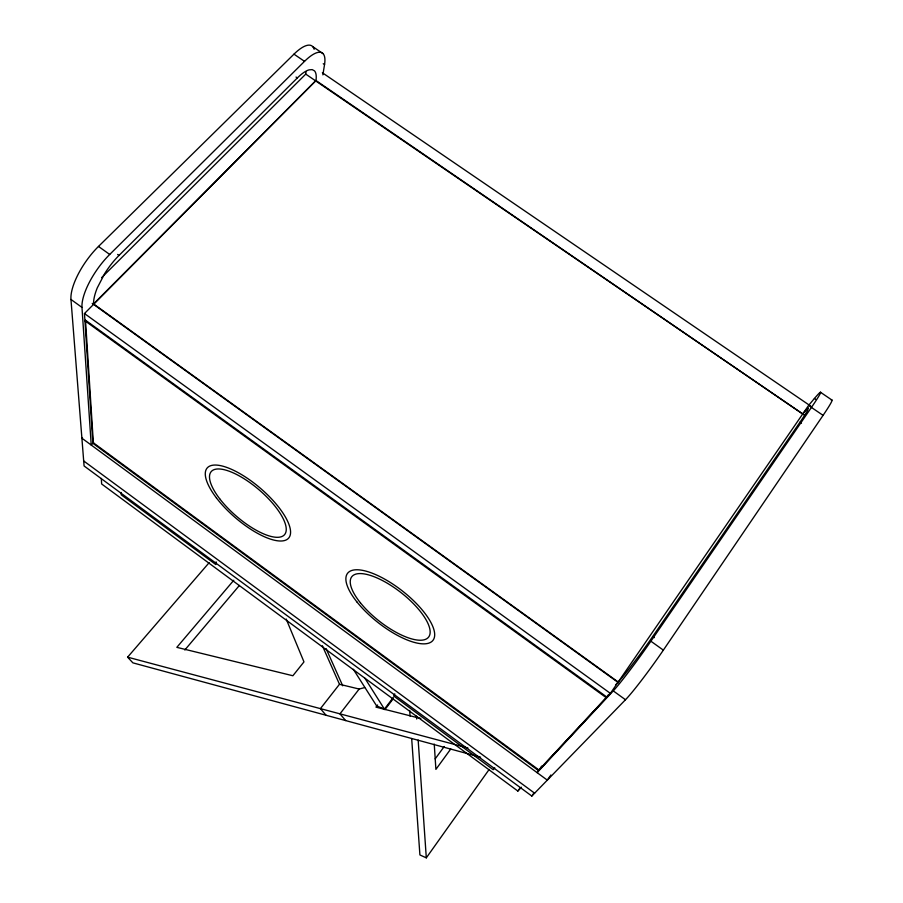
<?xml version="1.0" encoding="UTF-8"?>
<svg xmlns="http://www.w3.org/2000/svg" width="903" height="903" viewBox="0 0 903 903"><rect width="100%" height="100%" fill="white"/><g stroke="black" fill="none" stroke-linecap="round" stroke-linejoin="round"><path stroke-width="1.35" d="M216.133 561.88L215.817 564.556L121.228 494.81L121.16 492.451M815.804 399.465L814.404 398.516L808.625 405.379L610.383 693.369L538.549 770.598L92.874 443.294L84.476 313.533L315.982 80.525L802.722 413.958A41.572 1.987 -53.5 0 1 808.32 408.111M322.868 74.893L324.538 64.576L323.251 63.707M394.792 693.854L393.674 695.987L493.207 769.695L494.776 767.866M314.154 49.281A41.312 13.568 -58.5 0 0 293.972 54.157L98.495 246.44A43.66 16.231 -55 0 0 70.965 299.457L84.081 465.959L531.822 796.062L625.486 699.735A46.019 2.935 -54 0 0 663.355 650.126L823.073 415.357A43.344 2.438 -53.4 0 0 831.313 400.266M617.991 682.318A43.908 2.348 -54 0 0 628.398 669.721L638.523 656.379A41.267 2.212 -54 0 0 652.688 636.536L800.013 422.164A39.055 1.862 -53.5 0 0 807.587 410.425L808.32 408.122M540.163 768.272L537.127 772.652L613.261 690.897A45.963 2.495 -54 0 0 650.882 641.209L811.436 407.422A43.299 2.066 -53.5 0 0 814.404 398.516M531.822 796.062L533.413 793.737M549.837 776.467L547.308 780.136L81.891 438.192L82.489 437.571M550.333 775.733L550.841 775M608.599 694.43L606.331 697.726L84.938 320.791L85.503 320.215L606.805 697.037L538.967 769.999L93.359 442.786L85.503 320.215M540.671 767.539L541.687 766.083M101.317 478.432L101.633 483.974L517.859 791.051L520.275 787.585M411.678 738.53L419.906 854.949L426.306 857.85L489.178 769.424M450.766 748.971L435.901 769.379L434.241 744.095M435.167 758.892L444.253 746.488M353.321 669.258L376.653 705.932L384.43 709.126L393.279 697.488M384.892 709.679L393.11 698.866M377.612 704.972L375.953 707.128L420.809 718.506M364.609 687.589L359.168 689.045L339.957 713.844L345.635 720.571M322.348 645.701L339.483 684.271L320.418 708.629L326.062 715.266M184.822 650.002L239.408 585.426M233.787 580.257L176.83 647.349L292.877 675.749L303.972 661.899L286.206 619.04M480.599 757.188L132.876 662.847L127.616 657.158L209.157 562.659M615.53 684.982L618.25 682.047L93.551 303.916L315.982 80.525M517.859 791.051L521.415 787.213M93.585 442.549L91.226 445.044L81.981 307.415A43.705 15.87 -55 0 1 109.715 254.454L304.525 61.359A41.346 13.274 -58.4 0 1 324.538 64.576M93.551 303.916L93.585 304.379A41.786 14.979 -55.1 0 1 97.253 287.922L104.658 273.643A39.269 14.098 -55 0 1 119.015 255.436L297.335 77.951L296.026 77.06M101.61 277.661L305.745 74.102A39.676 13.026 -58.2 0 0 305.982 71.935M339.483 684.271L359.168 689.045M127.616 657.158L467.935 748.011M312.652 46.561L323.026 53.616M820.432 392.218L831.832 399.984M322.36 72.748L810.77 406.136M808.625 405.379L810.849 406.903M293.972 54.157L304.525 61.359M811.436 407.422L823.073 415.357M305.745 74.102L804.81 415.38M800.013 422.164L801.458 423.157M117.627 254.454L119.015 255.436M652.688 636.547L654.223 637.642M98.495 246.44L109.715 254.454M650.882 641.209L663.355 650.126M92.219 303.397L618.736 682.871M70.965 299.457L81.981 307.415M613.261 690.897L625.486 699.735M84.476 313.533L610.383 693.369M83.686 460.948L534.61 793.184M364.947 678.288L384.43 709.126M326.107 648.602L342.722 685.806M409.691 710.48L410.086 716.09M416.509 716.214L416.701 719.025M418.157 740.054L426.306 857.85M297.347 77.951A37.294 11.965 -58.2 0 1 309.097 69.858L312.178 69.621L314.447 70.829A39.709 12.732 -58.1 0 1 315.892 81.056M357.114 602.177A54.282 19.934 38.2 0 0 432.413 640.983A54.282 19.934 38.2 0 0 381.292 577.299A54.282 19.934 38.2 0 0 357.114 602.177M360.432 602.832A48.852 17.936 38.2 0 0 428.146 637.62A48.852 17.936 38.2 0 0 381.969 580.279A48.852 17.936 38.2 0 0 360.432 602.832M216.438 497.925A53.728 19.324 40.7 0 0 288.554 538.199A53.728 19.324 40.7 0 0 238.787 472.991A53.728 19.324 40.7 0 0 216.438 497.925M219.621 498.659A48.356 17.394 40.7 0 0 284.468 534.745A48.356 17.394 40.7 0 0 239.532 476.039A48.356 17.394 40.7 0 0 219.621 498.659"/></g></svg>
